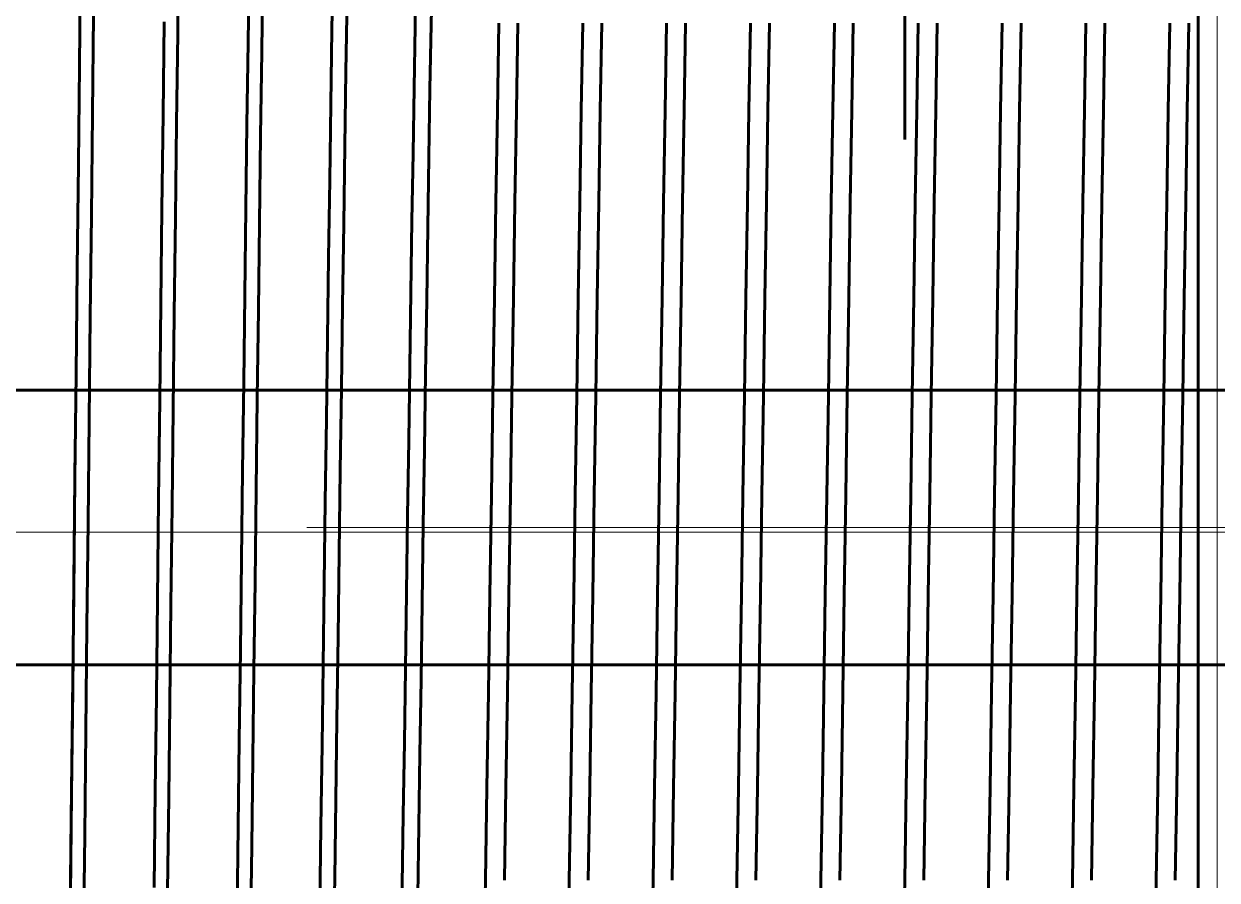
# Model space of a CAD drawing. Header units: millimetres. Extents: x 0 to 1680, y 0 to 594.
# Drawn here: x 334.573 to 338.708, y 503.988 to 506.957 of the extents above; entities that cross this region are included whole.
import ezdxf

# ---------------------------------------------------------------- set-up
doc = ezdxf.new("R2010")
doc.units = ezdxf.units.MM
for name, pattern in [('K5LT32774', [12.7, 6.35, -1.27, 1.27, -1.27, 1.27, -1.27]), ('K5LT_AXLED', [19.5, 15, -1.5, 1.5, -1.5]), ('K5LT_BASIC', [0])]:
    doc.linetypes.add(name, pattern=pattern)
doc.layers.add('Системный слой', color=7, linetype='Continuous')

# ---------------------------------------------------------------- blocks, each defined once
blk = doc.blocks.new('U763')
at = {"layer": 'Системный слой', "color": 5, "linetype": 'K5LT_BASIC', "lineweight": 60, "true_color": 0x0000ff}
for p, q in [((335.6931, 507.0476), (335.6892, 506.7917)), ((335.6892, 506.7917), (335.6853, 506.5329)), ((335.6853, 506.5329), (335.6815, 506.2638)), ((335.6815, 506.2638), (335.6776, 505.9818)), ((335.6776, 505.9818), (335.6736, 505.6926)), ((335.6736, 505.6926), (335.6698, 505.4095)), ((335.6698, 505.4095), (335.666, 505.1235)), ((335.666, 505.1235), (335.6621, 504.8324)), ((335.6621, 504.8324), (335.6581, 504.5425)), ((335.6581, 504.5425), (335.6543, 504.2663)), ((335.6543, 504.2663), (335.6504, 503.9953)), ((335.6504, 503.9953), (335.6465, 503.7275))]:
    blk.add_line(p, q, dxfattribs=at)
blk = doc.blocks.new('U764')
at = {"layer": 'Системный слой', "color": 5, "linetype": 'K5LT_BASIC', "lineweight": 60, "true_color": 0x0000ff}
for p, q in [((335.4016, 507.1335), (335.3977, 506.8596)), ((335.3977, 506.8596), (335.3938, 506.5685)), ((335.3938, 506.5685), (335.3898, 506.266)), ((335.3898, 506.266), (335.386, 505.9659)), ((335.386, 505.9659), (335.3822, 505.659)), ((335.3822, 505.659), (335.3782, 505.3427)), ((335.3782, 505.3427), (335.3743, 505.0237)), ((335.3743, 505.0237), (335.3705, 504.7163)), ((335.3705, 504.7163), (335.3666, 504.4107)), ((335.3666, 504.4107), (335.3627, 504.1046)), ((335.3627, 504.1046), (335.3588, 503.8049))]:
    blk.add_line(p, q, dxfattribs=at)
blk = doc.blocks.new('U765')
at = {"layer": 'Системный слой', "color": 5, "linetype": 'K5LT_BASIC', "lineweight": 60, "true_color": 0x0000ff}
for p, q in [((335.1101, 507.2193), (335.1063, 506.9228)), ((335.1063, 506.9228), (335.1025, 506.6129)), ((335.1025, 506.6129), (335.0985, 506.2869)), ((335.0985, 506.2869), (335.0946, 505.9511)), ((335.0946, 505.9511), (335.0908, 505.621)), ((335.0908, 505.621), (335.0869, 505.2863)), ((335.0869, 505.2863), (335.083, 504.9443)), ((335.083, 504.9443), (335.0791, 504.6022)), ((335.0791, 504.6022), (335.0752, 504.2753)), ((335.0752, 504.2753), (335.0714, 503.953))]:
    blk.add_line(p, q, dxfattribs=at)
blk = doc.blocks.new('U766')
at = {"layer": 'Системный слой', "color": 5, "linetype": 'K5LT_BASIC', "lineweight": 60, "true_color": 0x0000ff}
for p, q in [((334.815, 506.9879), (334.8111, 506.6462)), ((334.8111, 506.6462), (334.8072, 506.2921)), ((334.8072, 506.2921), (334.8033, 505.9418)), ((334.8033, 505.9418), (334.7995, 505.5846)), ((334.7995, 505.5846), (334.7957, 505.2277)), ((334.7957, 505.2277), (334.7918, 504.8686)), ((334.7918, 504.8686), (334.7879, 504.5048)), ((334.7879, 504.5048), (334.784, 504.1438)), ((334.784, 504.1438), (334.7801, 503.8016))]:
    blk.add_line(p, q, dxfattribs=at)
blk = doc.blocks.new('U771')
at = {"layer": 'Системный слой', "color": 5, "linetype": 'K5LT_BASIC', "lineweight": 60, "true_color": 0x0000ff}
for p, q in [((335.9431, 507.68), (335.9396, 507.5167)), ((335.9396, 507.5167), (335.936, 507.3397)), ((335.936, 507.3397), (335.9325, 507.1489)), ((335.9325, 507.1489), (335.9289, 506.9472)), ((335.9289, 506.9472), (335.9254, 506.7353)), ((335.9254, 506.7353), (335.9217, 506.5087)), ((335.9217, 506.5087), (335.9181, 506.2742)), ((335.9181, 506.2742), (335.9144, 506.0255)), ((335.9144, 506.0255), (335.9106, 505.7701)), ((335.9106, 505.7701), (335.9068, 505.5121)), ((335.9068, 505.5121), (335.9031, 505.2525)), ((335.9031, 505.2525), (335.8993, 504.9857)), ((335.8993, 504.9857), (335.8954, 504.7209)), ((335.8954, 504.7209), (335.8917, 504.4662)), ((335.8917, 504.4662), (335.8879, 504.2153)), ((335.8879, 504.2153), (335.8842, 503.9734)), ((335.8842, 503.9734), (335.8804, 503.7387)), ((335.8804, 503.7387), (335.8767, 503.5162)), ((335.8767, 503.5162), (335.8729, 503.3041)), ((335.8729, 503.3041), (335.8692, 503.1069)), ((335.8692, 503.1069), (335.8655, 502.9231)), ((335.8655, 502.9231), (335.8618, 502.7565)), ((335.8618, 502.7565), (335.858, 502.6059)), ((335.858, 502.6059), (335.8543, 502.4739)), ((335.8543, 502.4739), (335.8506, 502.3608)), ((335.8506, 502.3608), (335.8468, 502.2651)), ((335.8468, 502.2651), (335.843, 502.1907)), ((335.8241, 502.1511), (335.8204, 502.2088)), ((335.843, 502.1907), (335.8392, 502.1388)), ((335.8279, 502.114), (335.8241, 502.1511)), ((335.8317, 502.1003), (335.8279, 502.114)), ((335.8392, 502.1388), (335.8354, 502.1085)), ((335.8354, 502.1085), (335.8317, 502.1003))]:
    blk.add_line(p, q, dxfattribs=at)
blk = doc.blocks.new('U773')
at = {"layer": 'Системный слой', "color": 5, "linetype": 'K5LT_BASIC', "lineweight": 60, "true_color": 0x0000ff}
for p, q in [((335.3502, 506.8921), (335.354, 507.1627)), ((335.3464, 506.6084), (335.3502, 506.8921)), ((335.3426, 506.3177), (335.3464, 506.6084)), ((335.3388, 506.0178), (335.3426, 506.3177)), ((335.335, 505.715), (335.3388, 506.0178)), ((335.3312, 505.4071), (335.335, 505.715)), ((335.3274, 505.1004), (335.3312, 505.4071)), ((335.3235, 504.784), (335.3274, 505.1004)), ((335.3197, 504.4734), (335.3235, 504.784)), ((335.3159, 504.1748), (335.3197, 504.4734)), ((335.3121, 503.8855), (335.3159, 504.1748))]:
    blk.add_line(p, q, dxfattribs=at)
blk = doc.blocks.new('U774')
at = {"layer": 'Системный слой', "color": 5, "linetype": 'K5LT_BASIC', "lineweight": 60, "true_color": 0x0000ff}
for p, q in [((335.6406, 506.9365), (335.6445, 507.1849)), ((335.6368, 506.678), (335.6406, 506.9365)), ((335.633, 506.4153), (335.6368, 506.678)), ((335.6292, 506.1467), (335.633, 506.4153)), ((335.6254, 505.8676), (335.6292, 506.1467)), ((335.6217, 505.5863), (335.6254, 505.8676)), ((335.6179, 505.3011), (335.6217, 505.5863)), ((335.6141, 505.0176), (335.6179, 505.3011)), ((335.6103, 504.7339), (335.6141, 505.0176)), ((335.6066, 504.4558), (335.6103, 504.7339)), ((335.6027, 504.1737), (335.6066, 504.4558)), ((335.5989, 503.9014), (335.6027, 504.1737))]:
    blk.add_line(p, q, dxfattribs=at)
blk = doc.blocks.new('U779')
at = {"layer": 'Системный слой', "color": 5, "linetype": 'K5LT_BASIC', "lineweight": 60, "true_color": 0x0000ff}
for p, q in [((334.766, 506.8111), (334.7698, 507.1425)), ((334.7621, 506.4715), (334.766, 506.8111)), ((334.7581, 506.1093), (334.7621, 506.4715)), ((334.7542, 505.7436), (334.7581, 506.1093)), ((334.7503, 505.3824), (334.7542, 505.7436)), ((334.7464, 505.023), (334.7503, 505.3824)), ((334.7425, 504.6508), (334.7464, 505.023)), ((334.7385, 504.286), (334.7425, 504.6508)), ((334.7346, 503.936), (334.7385, 504.286))]:
    blk.add_line(p, q, dxfattribs=at)
blk = doc.blocks.new('U780')
at = {"layer": 'Системный слой', "color": 5, "linetype": 'K5LT_BASIC', "lineweight": 60, "true_color": 0x0000ff}
for p, q in [((335.0558, 506.6432), (335.0598, 506.9638)), ((335.0518, 506.3149), (335.0558, 506.6432)), ((335.0479, 505.9863), (335.0518, 506.3149)), ((335.0441, 505.655), (335.0479, 505.9863)), ((335.0401, 505.3074), (335.0441, 505.655)), ((335.0361, 504.962), (335.0401, 505.3074)), ((335.0323, 504.6263), (335.0361, 504.962)), ((335.0284, 504.2975), (335.0323, 504.6263)), ((335.0244, 503.9623), (335.0284, 504.2975))]:
    blk.add_line(p, q, dxfattribs=at)
blk = doc.blocks.new('U781')
at = {"layer": 'Системный слой', "color": 5, "linetype": 'K5LT_BASIC', "lineweight": 60, "true_color": 0x0000ff}
for p, q in [((338.61, 506.9595), (338.6048, 506.6567)), ((338.6048, 506.6567), (338.5995, 506.3371)), ((338.5995, 506.3371), (338.5944, 506.0068)), ((338.5944, 506.0068), (338.5892, 505.6679)), ((338.5892, 505.6679), (338.584, 505.3225)), ((338.584, 505.3225), (338.5788, 504.9772)), ((338.5788, 504.9772), (338.5736, 504.6383)), ((338.5736, 504.6383), (338.5685, 504.308)), ((338.5685, 504.308), (338.5633, 503.9883))]:
    blk.add_line(p, q, dxfattribs=at)
blk = doc.blocks.new('U782')
at = {"layer": 'Системный слой', "color": 5, "linetype": 'K5LT_BASIC', "lineweight": 60, "true_color": 0x0000ff}
for p, q in [((338.3194, 506.9595), (338.3141, 506.6567)), ((338.3141, 506.6567), (338.3089, 506.3371)), ((338.3089, 506.3371), (338.3038, 506.0068)), ((338.3038, 506.0068), (338.2986, 505.6679)), ((338.2986, 505.6679), (338.2934, 505.3225)), ((338.2934, 505.3225), (338.2881, 504.9772)), ((338.2881, 504.9772), (338.283, 504.6383)), ((338.283, 504.6383), (338.2779, 504.308)), ((338.2779, 504.308), (338.2726, 503.9883))]:
    blk.add_line(p, q, dxfattribs=at)
blk = doc.blocks.new('U783')
at = {"layer": 'Системный слой', "color": 5, "linetype": 'K5LT_BASIC', "lineweight": 60, "true_color": 0x0000ff}
for p, q in [((338.0288, 506.9595), (338.0235, 506.6567)), ((338.0235, 506.6567), (338.0183, 506.3371)), ((338.0183, 506.3371), (338.0131, 506.0068)), ((338.0131, 506.0068), (338.008, 505.6679)), ((338.008, 505.6679), (338.0028, 505.3225)), ((338.0028, 505.3225), (337.9975, 504.9772)), ((337.9975, 504.9772), (337.9924, 504.6383)), ((337.9924, 504.6383), (337.9872, 504.308)), ((337.9872, 504.308), (337.982, 503.9883))]:
    blk.add_line(p, q, dxfattribs=at)
blk = doc.blocks.new('U784')
at = {"layer": 'Системный слой', "color": 5, "linetype": 'K5LT_BASIC', "lineweight": 60, "true_color": 0x0000ff}
for p, q in [((337.7381, 506.9595), (337.7329, 506.6567)), ((337.7329, 506.6567), (337.7277, 506.3371)), ((337.7277, 506.3371), (337.7225, 506.0068)), ((337.7225, 506.0068), (337.7174, 505.6679)), ((337.7174, 505.6679), (337.7121, 505.3225)), ((337.7121, 505.3225), (337.7069, 504.9772)), ((337.7069, 504.9772), (337.7018, 504.6383)), ((337.7018, 504.6383), (337.6966, 504.308)), ((337.6966, 504.308), (337.6914, 503.9883))]:
    blk.add_line(p, q, dxfattribs=at)
blk = doc.blocks.new('U785')
at = {"layer": 'Системный слой', "color": 5, "linetype": 'K5LT_BASIC', "lineweight": 60, "true_color": 0x0000ff}
for p, q in [((337.4475, 506.9595), (337.4423, 506.6567)), ((337.4423, 506.6567), (337.437, 506.3371)), ((337.437, 506.3371), (337.4319, 506.0068)), ((337.4319, 506.0068), (337.4267, 505.6679)), ((337.4267, 505.6679), (337.4215, 505.3225)), ((337.4215, 505.3225), (337.4163, 504.9772)), ((337.4163, 504.9772), (337.4111, 504.6383)), ((337.4111, 504.6383), (337.406, 504.308)), ((337.406, 504.308), (337.4008, 503.9883))]:
    blk.add_line(p, q, dxfattribs=at)
blk = doc.blocks.new('U786')
at = {"layer": 'Системный слой', "color": 5, "linetype": 'K5LT_BASIC', "lineweight": 60, "true_color": 0x0000ff}
for p, q in [((337.1569, 506.9595), (337.1516, 506.6567)), ((337.1516, 506.6567), (337.1464, 506.3371)), ((337.1464, 506.3371), (337.1413, 506.0068)), ((337.1413, 506.0068), (337.1361, 505.6679)), ((337.1361, 505.6679), (337.1309, 505.3225)), ((337.1309, 505.3225), (337.1256, 504.9772)), ((337.1256, 504.9772), (337.1205, 504.6383)), ((337.1205, 504.6383), (337.1154, 504.308)), ((337.1154, 504.308), (337.1101, 503.9883))]:
    blk.add_line(p, q, dxfattribs=at)
blk = doc.blocks.new('U787')
at = {"layer": 'Системный слой', "color": 5, "linetype": 'K5LT_BASIC', "lineweight": 60, "true_color": 0x0000ff}
for p, q in [((336.8663, 506.9595), (336.861, 506.6567)), ((336.861, 506.6567), (336.8558, 506.3371)), ((336.8558, 506.3371), (336.8506, 506.0068)), ((336.8506, 506.0068), (336.8455, 505.6679)), ((336.8455, 505.6679), (336.8403, 505.3225)), ((336.8403, 505.3225), (336.835, 504.9772)), ((336.835, 504.9772), (336.8299, 504.6383)), ((336.8299, 504.6383), (336.8247, 504.308)), ((336.8247, 504.308), (336.8195, 503.9883))]:
    blk.add_line(p, q, dxfattribs=at)
blk = doc.blocks.new('U788')
at = {"layer": 'Системный слой', "color": 5, "linetype": 'K5LT_BASIC', "lineweight": 60, "true_color": 0x0000ff}
for p, q in [((336.5756, 506.9595), (336.5704, 506.6567)), ((336.5704, 506.6567), (336.5652, 506.3371)), ((336.5652, 506.3371), (336.56, 506.0068)), ((336.56, 506.0068), (336.5549, 505.6679)), ((336.5549, 505.6679), (336.5496, 505.3225)), ((336.5496, 505.3225), (336.5444, 504.9772)), ((336.5444, 504.9772), (336.5393, 504.6383)), ((336.5393, 504.6383), (336.5341, 504.308)), ((336.5341, 504.308), (336.5289, 503.9883))]:
    blk.add_line(p, q, dxfattribs=at)
blk = doc.blocks.new('U789')
at = {"layer": 'Системный слой', "color": 5, "linetype": 'K5LT_BASIC', "lineweight": 60, "true_color": 0x0000ff}
for p, q in [((336.285, 506.9595), (336.2798, 506.6567)), ((336.2798, 506.6567), (336.2745, 506.3371)), ((336.2745, 506.3371), (336.2694, 506.0068)), ((336.2694, 506.0068), (336.2642, 505.6679)), ((336.2642, 505.6679), (336.259, 505.3225)), ((336.259, 505.3225), (336.2538, 504.9772)), ((336.2538, 504.9772), (336.2486, 504.6383)), ((336.2486, 504.6383), (336.2435, 504.308)), ((336.2435, 504.308), (336.2383, 503.9883))]:
    blk.add_line(p, q, dxfattribs=at)
blk = doc.blocks.new('U791')
at = {"layer": 'Системный слой', "color": 5, "linetype": 'K5LT_BASIC', "lineweight": 60, "true_color": 0x0000ff}
for p, q in [((336.188, 504.9772), (336.1933, 505.3218)), ((336.1829, 504.6384), (336.188, 504.9772)), ((336.1778, 504.3081), (336.1829, 504.6384)), ((336.1725, 503.9885), (336.1778, 504.3081)), ((336.1673, 503.6858), (336.1725, 503.9885)), ((336.1621, 503.4055), (336.1673, 503.6858)), ((336.157, 503.1492), (336.1621, 503.4055)), ((336.1518, 502.9186), (336.157, 503.1492)), ((336.1465, 502.7185), (336.1518, 502.9186)), ((336.1414, 502.5523), (336.1465, 502.7185)), ((336.1362, 502.4207), (336.1414, 502.5523)), ((336.131, 502.3249), (336.1362, 502.4207)), ((336.1258, 502.267), (336.131, 502.3249)), ((336.119, 502.2537), (336.1206, 502.2478)), ((336.1206, 502.2478), (336.1258, 502.267))]:
    blk.add_line(p, q, dxfattribs=at)
blk = doc.blocks.new('U792')
at = {"layer": 'Системный слой', "color": 5, "linetype": 'K5LT_BASIC', "lineweight": 60, "true_color": 0x0000ff}
for p, q in [((336.4787, 504.9772), (336.4839, 505.322)), ((336.4735, 504.6384), (336.4787, 504.9772)), ((336.4684, 504.3081), (336.4735, 504.6384)), ((336.4631, 503.9885), (336.4684, 504.3081)), ((336.4579, 503.6858), (336.4631, 503.9885)), ((336.4528, 503.4055), (336.4579, 503.6858)), ((336.4476, 503.1492), (336.4528, 503.4055)), ((336.4424, 502.9186), (336.4476, 503.1492)), ((336.4371, 502.7185), (336.4424, 502.9186)), ((336.432, 502.5523), (336.4371, 502.7185)), ((336.4269, 502.4207), (336.432, 502.5523)), ((336.4216, 502.3249), (336.4269, 502.4207)), ((336.4164, 502.267), (336.4216, 502.3249)), ((336.4097, 502.2537), (336.4112, 502.2478)), ((336.4112, 502.2478), (336.4164, 502.267))]:
    blk.add_line(p, q, dxfattribs=at)
blk = doc.blocks.new('U793')
at = {"layer": 'Системный слой', "color": 5, "linetype": 'K5LT_BASIC', "lineweight": 60, "true_color": 0x0000ff}
for p, q in [((336.7693, 504.9772), (336.7745, 505.3225)), ((336.7745, 505.3225), (336.7745, 505.323)), ((336.7641, 504.6384), (336.7693, 504.9772)), ((336.759, 504.3081), (336.7641, 504.6384)), ((336.7538, 503.9885), (336.759, 504.3081)), ((336.7485, 503.6858), (336.7538, 503.9885)), ((336.7434, 503.4055), (336.7485, 503.6858)), ((336.7382, 503.1492), (336.7434, 503.4055)), ((336.733, 502.9186), (336.7382, 503.1492)), ((336.7278, 502.7185), (336.733, 502.9186)), ((336.7226, 502.5523), (336.7278, 502.7185)), ((336.7175, 502.4207), (336.7226, 502.5523)), ((336.7122, 502.3249), (336.7175, 502.4207)), ((336.707, 502.267), (336.7122, 502.3249)), ((336.7003, 502.2537), (336.7019, 502.2478)), ((336.7019, 502.2478), (336.707, 502.267))]:
    blk.add_line(p, q, dxfattribs=at)
blk = doc.blocks.new('U794')
at = {"layer": 'Системный слой', "color": 5, "linetype": 'K5LT_BASIC', "lineweight": 60, "true_color": 0x0000ff}
for p, q in [((337.0599, 504.9772), (337.0651, 505.3225)), ((337.0651, 505.3225), (337.0652, 505.3231)), ((337.0548, 504.6384), (337.0599, 504.9772)), ((337.0496, 504.3081), (337.0548, 504.6384)), ((337.0444, 503.9885), (337.0496, 504.3081)), ((337.0392, 503.6858), (337.0444, 503.9885)), ((337.034, 503.4055), (337.0392, 503.6858)), ((337.0289, 503.1492), (337.034, 503.4055)), ((337.0236, 502.9186), (337.0289, 503.1492)), ((337.0184, 502.7185), (337.0236, 502.9186)), ((337.0133, 502.5523), (337.0184, 502.7185)), ((337.0081, 502.4207), (337.0133, 502.5523)), ((337.0029, 502.3249), (337.0081, 502.4207)), ((336.9976, 502.267), (337.0029, 502.3249)), ((336.9909, 502.2537), (336.9925, 502.2478)), ((336.9925, 502.2478), (336.9976, 502.267))]:
    blk.add_line(p, q, dxfattribs=at)
blk = doc.blocks.new('U795')
at = {"layer": 'Системный слой', "color": 5, "linetype": 'K5LT_BASIC', "lineweight": 60, "true_color": 0x0000ff}
for p, q in [((337.3505, 504.9772), (337.3558, 505.3225)), ((337.3454, 504.6384), (337.3505, 504.9772)), ((337.3403, 504.3081), (337.3454, 504.6384)), ((337.335, 503.9885), (337.3403, 504.3081)), ((337.3298, 503.6858), (337.335, 503.9885)), ((337.3246, 503.4055), (337.3298, 503.6858)), ((337.3195, 503.1492), (337.3246, 503.4055)), ((337.3143, 502.9186), (337.3195, 503.1492)), ((337.309, 502.7185), (337.3143, 502.9186)), ((337.3039, 502.5523), (337.309, 502.7185)), ((337.2987, 502.4207), (337.3039, 502.5523)), ((337.2935, 502.3249), (337.2987, 502.4207)), ((337.2883, 502.267), (337.2935, 502.3249)), ((337.2815, 502.2537), (337.2831, 502.2478)), ((337.2831, 502.2478), (337.2883, 502.267))]:
    blk.add_line(p, q, dxfattribs=at)
blk = doc.blocks.new('U796')
at = {"layer": 'Системный слой', "color": 5, "linetype": 'K5LT_BASIC', "lineweight": 60, "true_color": 0x0000ff}
for p, q in [((337.6412, 504.9772), (337.6464, 505.3219)), ((337.636, 504.6384), (337.6412, 504.9772)), ((337.6309, 504.3081), (337.636, 504.6384)), ((337.6256, 503.9885), (337.6309, 504.3081)), ((337.6204, 503.6858), (337.6256, 503.9885)), ((337.6153, 503.4055), (337.6204, 503.6858)), ((337.6101, 503.1492), (337.6153, 503.4055)), ((337.6049, 502.9186), (337.6101, 503.1492)), ((337.5996, 502.7185), (337.6049, 502.9186)), ((337.5945, 502.5523), (337.5996, 502.7185)), ((337.5894, 502.4207), (337.5945, 502.5523)), ((337.5841, 502.3249), (337.5894, 502.4207)), ((337.5789, 502.267), (337.5841, 502.3249)), ((337.5722, 502.2537), (337.5737, 502.2478)), ((337.5737, 502.2478), (337.5789, 502.267))]:
    blk.add_line(p, q, dxfattribs=at)
blk = doc.blocks.new('U797')
at = {"layer": 'Системный слой', "color": 5, "linetype": 'K5LT_BASIC', "lineweight": 60, "true_color": 0x0000ff}
for p, q in [((337.9318, 504.9772), (337.937, 505.3222)), ((337.9266, 504.6384), (337.9318, 504.9772)), ((337.9215, 504.3081), (337.9266, 504.6384)), ((337.9163, 503.9885), (337.9215, 504.3081)), ((337.911, 503.6858), (337.9163, 503.9885)), ((337.9059, 503.4055), (337.911, 503.6858)), ((337.9007, 503.1492), (337.9059, 503.4055)), ((337.8955, 502.9186), (337.9007, 503.1492)), ((337.8903, 502.7185), (337.8955, 502.9186)), ((337.8851, 502.5523), (337.8903, 502.7185)), ((337.88, 502.4207), (337.8851, 502.5523)), ((337.8747, 502.3249), (337.88, 502.4207)), ((337.8695, 502.267), (337.8747, 502.3249)), ((337.8628, 502.2537), (337.8644, 502.2478)), ((337.8644, 502.2478), (337.8695, 502.267))]:
    blk.add_line(p, q, dxfattribs=at)
blk = doc.blocks.new('U798')
at = {"layer": 'Системный слой', "color": 5, "linetype": 'K5LT_BASIC', "lineweight": 60, "true_color": 0x0000ff}
for p, q in [((338.2224, 504.9772), (338.2276, 505.3225)), ((338.2276, 505.3225), (338.2277, 505.3232)), ((338.2173, 504.6384), (338.2224, 504.9772)), ((338.2121, 504.3081), (338.2173, 504.6384)), ((338.2069, 503.9885), (338.2121, 504.3081)), ((338.2017, 503.6858), (338.2069, 503.9885)), ((338.1965, 503.4055), (338.2017, 503.6858)), ((338.1914, 503.1492), (338.1965, 503.4055)), ((338.1861, 502.9186), (338.1914, 503.1492)), ((338.1809, 502.7185), (338.1861, 502.9186)), ((338.1758, 502.5523), (338.1809, 502.7185)), ((338.1706, 502.4207), (338.1758, 502.5523)), ((338.1654, 502.3249), (338.1706, 502.4207)), ((338.1601, 502.267), (338.1654, 502.3249)), ((338.1534, 502.2537), (338.155, 502.2478)), ((338.155, 502.2478), (338.1601, 502.267))]:
    blk.add_line(p, q, dxfattribs=at)
blk = doc.blocks.new('U799')
at = {"layer": 'Системный слой', "color": 5, "linetype": 'K5LT_BASIC', "lineweight": 60, "true_color": 0x0000ff}
for p, q in [((338.513, 504.9772), (338.5183, 505.3225)), ((338.5183, 505.3225), (338.5183, 505.3232)), ((338.5079, 504.6384), (338.513, 504.9772)), ((338.5028, 504.3081), (338.5079, 504.6384)), ((338.4975, 503.9885), (338.5028, 504.3081)), ((338.4923, 503.6858), (338.4975, 503.9885)), ((338.4871, 503.4055), (338.4923, 503.6858)), ((338.482, 503.1492), (338.4871, 503.4055)), ((338.4768, 502.9186), (338.482, 503.1492)), ((338.4715, 502.7185), (338.4768, 502.9186)), ((338.4664, 502.5523), (338.4715, 502.7185)), ((338.4612, 502.4207), (338.4664, 502.5523)), ((338.456, 502.3249), (338.4612, 502.4207)), ((338.4508, 502.267), (338.456, 502.3249)), ((338.444, 502.2537), (338.4456, 502.2478)), ((338.4456, 502.2478), (338.4508, 502.267))]:
    blk.add_line(p, q, dxfattribs=at)
blk = doc.blocks.new('U800')
at = {"layer": 'Системный слой', "color": 5, "linetype": 'K5LT_BASIC', "lineweight": 60, "true_color": 0x0000ff}
for p, q in [((335.9959, 507.5293), (335.9996, 507.68)), ((335.9923, 507.3675), (335.9959, 507.5293)), ((335.9884, 507.1681), (335.9923, 507.3675)), ((335.9844, 506.9542), (335.9884, 507.1681)), ((335.9806, 506.7302), (335.9844, 506.9542)), ((335.9767, 506.4941), (335.9806, 506.7302)), ((335.9729, 506.2513), (335.9767, 506.4941)), ((335.9691, 505.9994), (335.9729, 506.2513)), ((335.9653, 505.7443), (335.9691, 505.9994)), ((335.9614, 505.4824), (335.9653, 505.7443)), ((335.9575, 505.2208), (335.9614, 505.4824)), ((335.9535, 504.9498), (335.9575, 505.2208)), ((335.9496, 504.6831), (335.9535, 504.9498)), ((335.9458, 504.4263), (335.9496, 504.6831)), ((335.942, 504.1771), (335.9458, 504.4263)), ((335.9381, 503.9334), (335.942, 504.1771)), ((335.9342, 503.7006), (335.9381, 503.9334)), ((335.9303, 503.4757), (335.9342, 503.7006)), ((335.9266, 503.265), (335.9303, 503.4757)), ((335.9226, 503.0611), (335.9266, 503.265)), ((335.9186, 502.875), (335.9226, 503.0611)), ((335.9147, 502.7098), (335.9186, 502.875)), ((335.9109, 502.5636), (335.9147, 502.7098)), ((335.9071, 502.435), (335.9109, 502.5636)), ((335.9033, 502.327), (335.9071, 502.435)), ((335.8994, 502.2383), (335.9033, 502.327)), ((335.8955, 502.1716), (335.8994, 502.2383)), ((335.8915, 502.1253), (335.8955, 502.1716)), ((335.8876, 502.1026), (335.8915, 502.1253)), ((335.8858, 502.1029), (335.8876, 502.1026))]:
    blk.add_line(p, q, dxfattribs=at)
blk = doc.blocks.new('U801')
at = {"layer": 'Системный слой', "color": 5, "linetype": 'K5LT_BASIC', "lineweight": 60, "true_color": 0x0000ff}
for p, q in [((338.5443, 506.9595), (338.539, 506.6567)), ((338.539, 506.6567), (338.5338, 506.3371)), ((338.5338, 506.3371), (338.5287, 506.0068)), ((338.5287, 506.0068), (338.5235, 505.6679)), ((338.5235, 505.6679), (338.5183, 505.3225)), ((338.5183, 505.3225), (338.513, 504.9772)), ((338.513, 504.9772), (338.5079, 504.6383)), ((338.5079, 504.6383), (338.5028, 504.308)), ((338.5028, 504.308), (338.4975, 503.9883))]:
    blk.add_line(p, q, dxfattribs=at)
blk = doc.blocks.new('U802')
at = {"layer": 'Системный слой', "color": 5, "linetype": 'K5LT_BASIC', "lineweight": 60, "true_color": 0x0000ff}
for p, q in [((338.2536, 506.9595), (338.2484, 506.6567)), ((338.2484, 506.6567), (338.2432, 506.3371)), ((338.2432, 506.3371), (338.238, 506.0068)), ((338.238, 506.0068), (338.2329, 505.6679)), ((338.2329, 505.6679), (338.2276, 505.3225)), ((338.2276, 505.3225), (338.2224, 504.9772)), ((338.2224, 504.9772), (338.2173, 504.6383)), ((338.2173, 504.6383), (338.2121, 504.308)), ((338.2121, 504.308), (338.2069, 503.9883))]:
    blk.add_line(p, q, dxfattribs=at)
blk = doc.blocks.new('U803')
at = {"layer": 'Системный слой', "color": 5, "linetype": 'K5LT_BASIC', "lineweight": 60, "true_color": 0x0000ff}
for p, q in [((337.963, 506.9595), (337.9578, 506.6567)), ((337.9578, 506.6567), (337.9525, 506.3371)), ((337.9525, 506.3371), (337.9474, 506.0068)), ((337.9474, 506.0068), (337.9423, 505.6679)), ((337.9423, 505.6679), (337.937, 505.3225)), ((337.937, 505.3225), (337.9318, 504.9772)), ((337.9318, 504.9772), (337.9266, 504.6383)), ((337.9266, 504.6383), (337.9215, 504.308)), ((337.9215, 504.308), (337.9163, 503.9883))]:
    blk.add_line(p, q, dxfattribs=at)
blk = doc.blocks.new('U804')
at = {"layer": 'Системный слой', "color": 5, "linetype": 'K5LT_BASIC', "lineweight": 60, "true_color": 0x0000ff}
for p, q in [((337.6724, 506.9595), (337.6672, 506.6567)), ((337.6672, 506.6567), (337.6619, 506.3371)), ((337.6619, 506.3371), (337.6568, 506.0068)), ((337.6568, 506.0068), (337.6516, 505.6679)), ((337.6516, 505.6679), (337.6464, 505.3225)), ((337.6464, 505.3225), (337.6412, 504.9772)), ((337.6412, 504.9772), (337.636, 504.6383)), ((337.636, 504.6383), (337.6309, 504.308)), ((337.6309, 504.308), (337.6256, 503.9883))]:
    blk.add_line(p, q, dxfattribs=at)
blk = doc.blocks.new('U805')
at = {"layer": 'Системный слой', "color": 5, "linetype": 'K5LT_BASIC', "lineweight": 60, "true_color": 0x0000ff}
for p, q in [((337.3818, 506.9595), (337.3765, 506.6567)), ((337.3765, 506.6567), (337.3713, 506.3371)), ((337.3713, 506.3371), (337.3662, 506.0068)), ((337.3662, 506.0068), (337.361, 505.6679)), ((337.361, 505.6679), (337.3558, 505.3225)), ((337.3558, 505.3225), (337.3505, 504.9772)), ((337.3505, 504.9772), (337.3454, 504.6383)), ((337.3454, 504.6383), (337.3403, 504.308)), ((337.3403, 504.308), (337.335, 503.9883))]:
    blk.add_line(p, q, dxfattribs=at)
blk = doc.blocks.new('U806')
at = {"layer": 'Системный слой', "color": 5, "linetype": 'K5LT_BASIC', "lineweight": 60, "true_color": 0x0000ff}
for p, q in [((337.0911, 506.9595), (337.0859, 506.6567)), ((337.0859, 506.6567), (337.0807, 506.3371)), ((337.0807, 506.3371), (337.0755, 506.0068)), ((337.0755, 506.0068), (337.0704, 505.6679)), ((337.0704, 505.6679), (337.0651, 505.3225)), ((337.0651, 505.3225), (337.0599, 504.9772)), ((337.0599, 504.9772), (337.0548, 504.6383)), ((337.0548, 504.6383), (337.0496, 504.308)), ((337.0496, 504.308), (337.0444, 503.9883))]:
    blk.add_line(p, q, dxfattribs=at)
blk = doc.blocks.new('U807')
at = {"layer": 'Системный слой', "color": 5, "linetype": 'K5LT_BASIC', "lineweight": 60, "true_color": 0x0000ff}
for p, q in [((336.8005, 506.9595), (336.7953, 506.6567)), ((336.7953, 506.6567), (336.79, 506.3371)), ((336.79, 506.3371), (336.7849, 506.0068)), ((336.7849, 506.0068), (336.7798, 505.6679)), ((336.7798, 505.6679), (336.7745, 505.3225)), ((336.7745, 505.3225), (336.7693, 504.9772)), ((336.7693, 504.9772), (336.7641, 504.6383)), ((336.7641, 504.6383), (336.759, 504.308)), ((336.759, 504.308), (336.7538, 503.9883))]:
    blk.add_line(p, q, dxfattribs=at)
blk = doc.blocks.new('U808')
at = {"layer": 'Системный слой', "color": 5, "linetype": 'K5LT_BASIC', "lineweight": 60, "true_color": 0x0000ff}
for p, q in [((336.5099, 506.9595), (336.5047, 506.6567)), ((336.5047, 506.6567), (336.4994, 506.3371)), ((336.4994, 506.3371), (336.4943, 506.0068)), ((336.4943, 506.0068), (336.4891, 505.6679)), ((336.4891, 505.6679), (336.4839, 505.3225)), ((336.4839, 505.3225), (336.4787, 504.9772)), ((336.4787, 504.9772), (336.4735, 504.6383)), ((336.4735, 504.6383), (336.4684, 504.308)), ((336.4684, 504.308), (336.4631, 503.9883))]:
    blk.add_line(p, q, dxfattribs=at)
blk = doc.blocks.new('U809')
at = {"layer": 'Системный слой', "color": 5, "linetype": 'K5LT_BASIC', "lineweight": 60, "true_color": 0x0000ff}
for p, q in [((336.2193, 506.9595), (336.214, 506.6567)), ((336.214, 506.6567), (336.2088, 506.3371)), ((336.2088, 506.3371), (336.2037, 506.0068)), ((336.2037, 506.0068), (336.1985, 505.6679)), ((336.1985, 505.6679), (336.1933, 505.3225)), ((336.1933, 505.3225), (336.188, 504.9772)), ((336.188, 504.9772), (336.1829, 504.6383)), ((336.1829, 504.6383), (336.1778, 504.308)), ((336.1778, 504.308), (336.1725, 503.9883))]:
    blk.add_line(p, q, dxfattribs=at)
blk = doc.blocks.new('U813')
at = {"layer": 'Системный слой', "color": 5, "linetype": 'K5LT_BASIC', "lineweight": 60, "true_color": 0x0000ff}
for p, q in [((334.7503, 505.3813), (334.7514, 505.4892)), ((334.746, 504.9845), (334.7503, 505.3813)), ((334.7418, 504.5898), (334.746, 504.9845)), ((334.7375, 504.2006), (334.7418, 504.5898)), ((334.7332, 503.8201), (334.7375, 504.2006)), ((334.6204, 503.8156), (334.6225, 503.6208)), ((334.729, 503.4517), (334.7332, 503.8201)), ((334.6225, 503.6208), (334.6268, 503.2536)), ((334.7247, 503.0984), (334.729, 503.4517)), ((334.6268, 503.2536), (334.6311, 502.9045)), ((334.7205, 502.7633), (334.7247, 503.0984)), ((334.6311, 502.9045), (334.6353, 502.5765)), ((334.7162, 502.4493), (334.7205, 502.7633)), ((334.6353, 502.5765), (334.6396, 502.2724)), ((334.712, 502.159), (334.7162, 502.4493)), ((334.6396, 502.2724), (334.6438, 501.9947)), ((334.7077, 501.895), (334.712, 502.159)), ((334.6438, 501.9947), (334.6481, 501.7456)), ((334.7034, 501.6595), (334.7077, 501.895)), ((334.6481, 501.7456), (334.6523, 501.5272)), ((334.6992, 501.4547), (334.7034, 501.6595)), ((334.6523, 501.5272), (334.6566, 501.3414)), ((334.6949, 501.2822), (334.6992, 501.4547)), ((334.6566, 501.3414), (334.6609, 501.1896)), ((334.6907, 501.1437), (334.6949, 501.2822)), ((334.6609, 501.1896), (334.6651, 501.073)), ((334.6864, 501.0403), (334.6907, 501.1437)), ((334.6651, 501.073), (334.6694, 500.9926)), ((334.6822, 500.973), (334.6864, 501.0403)), ((334.6694, 500.9926), (334.6736, 500.949)), ((334.6779, 500.9424), (334.6822, 500.973)), ((334.6736, 500.949), (334.6779, 500.9424))]:
    blk.add_line(p, q, dxfattribs=at)
blk = doc.blocks.new('U746')
at = {"layer": 'Системный слой', "color": 7, "linetype": 'K5LT32774', "lineweight": 18}
blk.add_line((338.7082, 501.7975), (338.7082, 508.8475), dxfattribs=at)
at = {"layer": 'Системный слой', "color": 5, "linetype": 'K5LT_BASIC', "lineweight": 60, "true_color": 0x0000ff}
for p, q in [((338.6426, 501.8632), (338.6426, 508.7819)), ((335.0422, 505.4873), (335.0426, 505.5276)), ((334.7515, 505.4992), (334.7515, 505.498))]:
    blk.add_line(p, q, dxfattribs=at)
at = {"layer": 'Системный слой', "color": 30, "linetype": 'K5LT_AXLED', "lineweight": 18, "true_color": 0xff8000}
blk.add_line((331.4489, 505.1942), (341.2015, 505.1942), dxfattribs=at)
at = {"layer": 'Системный слой', "color": 5, "linetype": 'K5LT_BASIC', "true_color": 0x0000ff, "const_width": 0.6}
blk.add_lwpolyline([(338.7739, 504.1812), (338.8669, 504.1833), (339.0551, 504.1875)], dxfattribs=at)
at = {"layer": 'Системный слой'}
for name in ['U779', 'U766', 'U765', 'U773', 'U764', 'U774', 'U763', 'U809', 'U789', 'U808', 'U788', 'U807', 'U787', 'U806', 'U786', 'U805', 'U785', 'U804', 'U784', 'U803', 'U783', 'U802', 'U782', 'U801', 'U781', 'U780', 'U771', 'U800', 'U813', 'U791', 'U792', 'U793', 'U794', 'U795', 'U796', 'U797', 'U798', 'U799']:
    blk.add_blockref(name, (0, 0), dxfattribs=at)

msp = doc.modelspace()

# ---------------------------------------------------------------- linework, layer by layer
at = {"layer": 'Системный слой', "color": 5, "linetype": 'K5LT_BASIC', "lineweight": 60, "true_color": 0x0000ff}
for p, q in [((337.6259, 510.63173), (337.6259, 506.55577)), ((302.84517, 505.68703), (346.6634, 505.68703)), ((346.6634, 504.73453), (302.84517, 504.73453))]:
    msp.add_line(p, q, dxfattribs=at)
at = {"layer": 'Системный слой', "color": 30, "linetype": 'K5LT_AXLED', "lineweight": 18, "true_color": 0xff8000}
msp.add_line((238.05405, 505.21078), (361.76963, 505.21078), dxfattribs=at)

# ---------------------------------------------------------------- block references
at = {"layer": 'Системный слой'}
msp.add_blockref('U746', (0, 0), dxfattribs=at)

doc.saveas('drawing.dxf')
